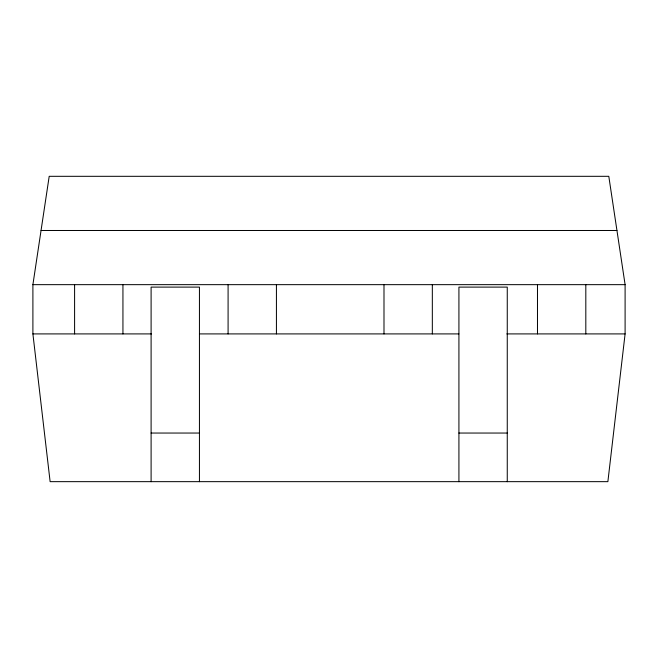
<?xml version="1.0" encoding="UTF-8"?>
<svg xmlns="http://www.w3.org/2000/svg" width="658" height="658" viewBox="0 0 658 658"><rect width="100%" height="100%" fill="white"/><g stroke="black" fill="none" stroke-linecap="round" stroke-linejoin="round"><path stroke-width="0.99" d="M625.1 333.91L607.877 481.656L50.123 481.656L32.9 333.91L32.9 284.659L49.202 176.311L608.798 176.311L625.1 284.659L625.1 333.91L506.857 333.91M41.051 230.489L616.949 230.489M32.9 284.659L625.1 284.659M32.9 333.91L151.521 333.91M199.497 333.91L458.873 333.91M151.101 433.046L199.44 433.046M458.922 433.046L507.26 433.046M585.817 284.659L585.817 333.91M537.479 284.659L537.479 333.91M507.26 481.689L507.26 287.11L458.922 287.11L458.922 481.689M432.331 284.659L432.331 333.91M383.992 284.659L383.992 333.91M276.426 284.659L276.426 333.91M228.087 284.659L228.087 333.91M199.44 481.689L199.44 287.11L151.101 287.11L151.101 481.689M122.939 284.659L122.939 333.91M74.593 284.659L74.593 333.91"/></g></svg>
